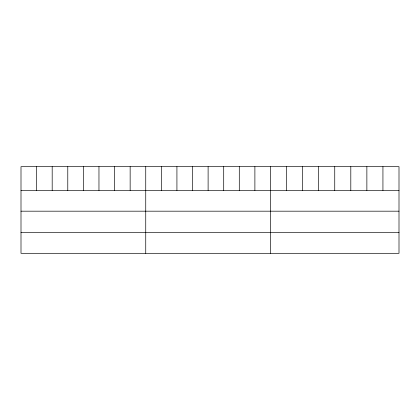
<?xml version="1.0" encoding="UTF-8"?>
<svg xmlns="http://www.w3.org/2000/svg" width="420" height="420" viewBox="0 0 420 420"><rect width="100%" height="100%" fill="white"/><g stroke="black" fill="none" stroke-linecap="round" stroke-linejoin="round"><path stroke-width="0.63" d="M399 190.428L399 253.312L21 253.312L21 166.688L399 166.688L399 190.428L21 190.428M21 211.181L399 211.181M21 232.565L399 232.565M382.935 166.688L382.935 190.428M366.87 166.688L366.87 190.428M350.805 166.688L350.805 190.428M334.74 166.688L334.74 190.428M318.675 166.688L318.675 190.428M302.61 166.688L302.61 190.428M286.545 166.688L286.545 190.428M270.48 166.688L270.48 253.312M254.888 166.688L254.888 190.428M239.295 166.688L239.295 190.428M223.703 166.688L223.703 190.428M208.11 166.688L208.11 190.428M192.518 166.688L192.518 190.428M176.925 166.688L176.925 190.428M161.333 166.688L161.333 190.428M145.74 166.688L145.74 253.312M130.148 166.688L130.148 190.428M114.555 166.688L114.555 190.428M98.963 166.688L98.963 190.428M83.37 166.688L83.37 190.428M67.778 166.688L67.778 190.428M52.185 166.688L52.185 190.428M36.593 166.688L36.593 190.428"/></g></svg>
